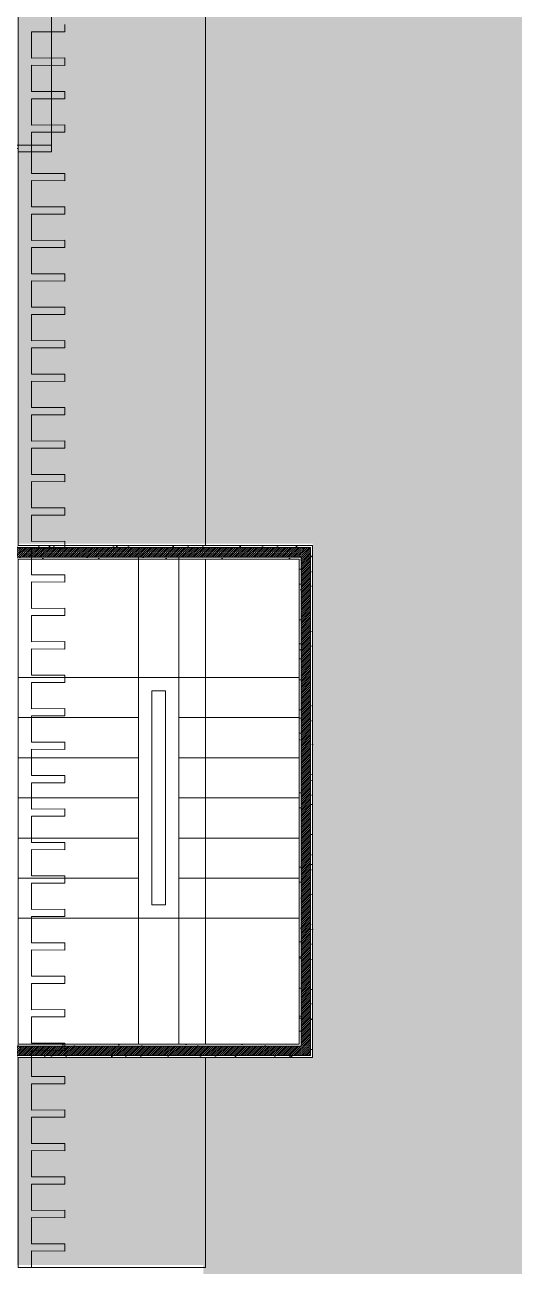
# Model space of a CAD drawing. Header units: millimetres. Extents: x 141848 to 1648660, y -821378 to -151356.
# Drawn here: x 244276 to 247932, y -253406 to -244128 of the extents above; entities that cross this region are included whole.
import ezdxf

# ---------------------------------------------------------------- set-up
doc = ezdxf.new("R2010")
doc.units = ezdxf.units.MM
doc.header["$MEASUREMENT"] = 0
doc.linetypes.add('Traits', pattern=[282.222223, 141.111112, -141.111112])
doc.linetypes.add('Wipeout_Contour', pattern=[1000, 0, -1000])
for name, color, linetype in [('ASSIETTE', 7, 'Continuous'), ('Fenêtres ARCHICAD', 7, 'Continuous'), ('Sols_ Dalles', 7, 'Continuous'), ('Structure - Murs extérieurs', 7, 'Continuous')]:
    doc.layers.add(name, color=color, linetype=linetype)
pattern_1 = [(45, (0, 175), (-55.684659, 55.684659), [0, -52.5, 0, -78.75]), (110, (175, 175), (74.000794, 26.934086), [0, -38.5, 0, -66.5])]
pattern_2 = [(45, (0, 0), (-7.0710678, 7.0710678), [])]

# ---------------------------------------------------------------- blocks, each defined once
blk = doc.blocks.new('Fenêtre 25')
at = {"layer": 'Fenêtres ARCHICAD', "color": 7, "linetype": 'Continuous', "lineweight": 5}
for p, q in [((-800, 0), (-800, 33.3)), ((-800, 33.3), (800, 33.3)), ((-800, 0), (-800, -15)), ((-800, 0), (-800, -15)), ((800, 33.3), (800, 0)), ((800, 0), (800, -15)), ((800, 0), (800, -15)), ((-800, -15), (-800, -50)), ((-800, -15), (-800, -50)), ((-800, -30), (800, -30)), ((-800, -280), (-800, -50)), ((-800, -50), (-775, -50)), ((-800, -50), (-800, -85)), ((-800, -50), (-800, -85)), ((-800, -85), (-800, -195)), ((-800, -85), (-800, -195)), ((-800, -85), (-800, -195)), ((-800, -85), (-800, -195)), ((-775, -50), (-775, -280)), ((775, -280), (775, -50)), ((775, -50), (800, -50)), ((800, -15), (800, -50)), ((800, -15), (800, -50)), ((800, -50), (800, -280)), ((800, -50), (800, -85)), ((800, -50), (800, -85)), ((800, -85), (800, -195)), ((800, -85), (800, -195)), ((800, -85), (800, -195)), ((800, -85), (800, -195)), ((-800, -195), (-800, -265)), ((-800, -195), (-800, -265)), ((-800, -195), (-800, -265)), ((-800, -195), (-800, -265)), ((-800, -265), (-800, -280)), ((-800, -265), (-800, -280)), ((800, -195), (800, -265)), ((800, -195), (800, -265)), ((800, -195), (800, -265)), ((800, -195), (800, -265)), ((800, -265), (800, -280)), ((800, -265), (800, -280)), ((-825, -530), (-825, -280)), ((-825, -280), (-775, -280)), ((-825, -280), (-800, -280)), ((-825, -280), (-800, -280)), ((-775, -280), (-800, -280)), ((-775, -280), (-775, -530)), ((800, -280), (775, -280)), ((775, -280), (825, -280)), ((775, -530), (775, -280)), ((800, -280), (825, -280)), ((800, -280), (825, -280)), ((825, -280), (825, -530)), ((-775, -530), (-825, -530)), ((-775, -530), (775, -530)), ((825, -530), (775, -530))]:
    blk.add_line(p, q, dxfattribs=at)
at = {"layer": 'Fenêtres ARCHICAD', "color": 7, "linetype": 'Traits', "lineweight": 5}
blk.add_line((-800, 0), (800, 0), dxfattribs=at)
at = {"color": 254, "linetype": 'Wipeout_Contour', "lineweight": 0, "ltscale": 3003.33026}
blk.add_wipeout([(-750, 0), (-750, -50), (750, -50), (750, 0)], dxfattribs=at).dxf.layer = 'Fenêtres ARCHICAD'
at = {"layer": 'Fenêtres ARCHICAD', "color": 7, "linetype": 'Continuous', "lineweight": 5}
for p, q in [((-800, 0), (-750, 0)), ((-750, 0), (-750, -50)), ((-750, 0), (750, 0)), ((750, -50), (750, 0)), ((750, 0), (800, 0)), ((-750, -50), (-800, -50)), ((-750, -25), (750, -25)), ((750, -50), (-750, -50)), ((800, -50), (750, -50))]:
    blk.add_line(p, q, dxfattribs=at)
blk = doc.blocks.new('Mur_2_1', base_point=(244226, -173395.6))
at = {"layer": 'Fenêtres ARCHICAD', "color": 7, "linetype": 'Continuous', "lineweight": 5, "zscale": 1000, "rotation": 89.99999999999997}
blk.add_blockref('Fenêtre 25', (243946, -244253.4), dxfattribs=at)
blk = doc.blocks.new('Mur_159_1', base_point=(246411, -248105.6))
at = {"color": 254, "linetype": 'Wipeout_Contour', "lineweight": 0, "ltscale": 1048874.590414009}
blk.add_wipeout([(246411, -248020.6), (246411, -248035.6), (246426, -248020.6)], dxfattribs=at).dxf.layer = 'Structure - Murs extérieurs'
at = {"color": 254, "linetype": 'Wipeout_Contour', "lineweight": 0, "ltscale": 1048875.82608662}
blk.add_wipeout([(246326, -248105.6), (246326, -248120.6), (246341, -248105.6)], dxfattribs=at).dxf.layer = 'Structure - Murs extérieurs'
at = {"color": 254, "linetype": 'Wipeout_Contour', "lineweight": 0, "ltscale": 1056667.742731952}
blk.add_wipeout([(246326, -251762), (246341, -251762), (246326, -251747)], dxfattribs=at).dxf.layer = 'Structure - Murs extérieurs'
at = {"color": 254, "linetype": 'Wipeout_Contour', "lineweight": 0, "ltscale": 1057028.345801605}
blk.add_wipeout([(246411, -251847), (246426, -251847), (246411, -251832)], dxfattribs=at).dxf.layer = 'Structure - Murs extérieurs'
at = {"layer": 'Structure - Murs extérieurs', "linetype": 'Continuous', "lineweight": 5, "true_color": 0x5f5f5f}
h = blk.add_hatch(dxfattribs=at)
h.set_pattern_fill('Enduit_0001', color=251, style=0, pattern_type=2)
h.set_pattern_definition(pattern_1)
h.paths.add_polyline_path([(246411, -248020.6), (246411, -248035.6), (246426, -248020.6)])
h = blk.add_hatch(dxfattribs=at)
h.set_pattern_fill('Enduit_0001', color=251, style=0, pattern_type=2)
h.set_pattern_definition(pattern_1)
h.paths.add_polyline_path([(246326, -248105.6), (246326, -248120.6), (246341, -248105.6)])
h = blk.add_hatch(dxfattribs=at)
h.set_pattern_fill('Enduit_0001', color=251, style=0, pattern_type=2)
h.set_pattern_definition(pattern_1)
h.paths.add_polyline_path([(246326, -251762), (246341, -251762), (246326, -251747)])
h = blk.add_hatch(dxfattribs=at)
h.set_pattern_fill('Enduit_0001', color=251, style=0, pattern_type=2)
h.set_pattern_definition(pattern_1)
h.paths.add_polyline_path([(246411, -251847), (246426, -251847), (246411, -251832)])
at = {"color": 254, "linetype": 'Wipeout_Contour', "lineweight": 0, "ltscale": 1048836.308871732}
blk.add_wipeout([(246341, -248035.6), (246341, -248105.6), (246411, -248035.6)], dxfattribs=at).dxf.layer = 'Structure - Murs extérieurs'
at = {"color": 254, "linetype": 'Wipeout_Contour', "lineweight": 0, "ltscale": 1056848.47083775}
blk.add_wipeout([(246341, -251832), (246411, -251832), (246341, -251762)], dxfattribs=at).dxf.layer = 'Structure - Murs extérieurs'
at = {"layer": 'Structure - Murs extérieurs', "linetype": 'Continuous', "lineweight": 5, "true_color": 0x5f5f5f}
h = blk.add_hatch(dxfattribs=at)
h.set_pattern_fill('Briques_terre_cuite__int_97', color=251, style=0, pattern_type=2)
h.set_pattern_definition(pattern_2)
h.paths.add_polyline_path([(246341, -248035.6), (246341, -248105.6), (246411, -248035.6)])
h = blk.add_hatch(dxfattribs=at)
h.set_pattern_fill('Briques_terre_cuite__int_97', color=251, style=0, pattern_type=2)
h.set_pattern_definition(pattern_2)
h.paths.add_polyline_path([(246341, -251832), (246411, -251832), (246341, -251762)])
at = {"color": 254, "linetype": 'Wipeout_Contour', "lineweight": 0, "ltscale": 1056666.097739557}
blk.add_wipeout([(246326, -251747), (246341, -251762), (246341, -251747)], dxfattribs=at).dxf.layer = 'Structure - Murs extérieurs'
at = {"color": 254, "linetype": 'Wipeout_Contour', "lineweight": 0, "ltscale": 1057026.70088791}
blk.add_wipeout([(246411, -251832), (246426, -251847), (246426, -251832)], dxfattribs=at).dxf.layer = 'Structure - Murs extérieurs'
at = {"layer": 'Structure - Murs extérieurs', "linetype": 'Continuous', "lineweight": 5, "true_color": 0x5f5f5f}
h = blk.add_hatch(dxfattribs=at)
h.set_pattern_fill('Enduit_0001', color=251, style=0, pattern_type=2)
h.set_pattern_definition(pattern_1)
h.paths.add_polyline_path([(246326, -251747), (246341, -251762), (246341, -251747)])
h = blk.add_hatch(dxfattribs=at)
h.set_pattern_fill('Enduit_0001', color=251, style=0, pattern_type=2)
h.set_pattern_definition(pattern_1)
h.paths.add_polyline_path([(246411, -251832), (246426, -251847), (246426, -251832)])
at = {"color": 254, "linetype": 'Wipeout_Contour', "lineweight": 0, "ltscale": 1403941.740177064}
blk.add_wipeout([(246411, -248035.6), (246411, -251832), (246426, -251832), (246426, -248035.6)], dxfattribs=at).dxf.layer = 'Structure - Murs extérieurs'
at = {"color": 254, "linetype": 'Wipeout_Contour', "lineweight": 0, "ltscale": 1403702.165393832}
blk.add_wipeout([(246326, -248120.6), (246326, -251747), (246341, -251747), (246341, -248120.6)], dxfattribs=at).dxf.layer = 'Structure - Murs extérieurs'
at = {"layer": 'Structure - Murs extérieurs', "linetype": 'Continuous', "lineweight": 5, "true_color": 0x5f5f5f}
h = blk.add_hatch(dxfattribs=at)
h.set_pattern_fill('Enduit_0001', color=251, style=0, pattern_type=2)
h.set_pattern_definition(pattern_1)
h.paths.add_polyline_path([(246411, -248035.6), (246411, -251832), (246426, -251832), (246426, -248035.6)])
h = blk.add_hatch(dxfattribs=at)
h.set_pattern_fill('Enduit_0001', color=251, style=0, pattern_type=2)
h.set_pattern_definition(pattern_1)
h.paths.add_polyline_path([(246326, -248120.6), (246326, -251747), (246341, -251747), (246341, -248120.6)])
at = {"color": 254, "linetype": 'Wipeout_Contour', "lineweight": 0, "ltscale": 1048895.808108618}
blk.add_wipeout([(246411, -248035.6), (246426, -248035.6), (246426, -248020.6)], dxfattribs=at).dxf.layer = 'Structure - Murs extérieurs'
at = {"color": 254, "linetype": 'Wipeout_Contour', "lineweight": 0, "ltscale": 1048897.044242459}
blk.add_wipeout([(246326, -248120.6), (246341, -248120.6), (246341, -248105.6)], dxfattribs=at).dxf.layer = 'Structure - Murs extérieurs'
at = {"color": 254, "linetype": 'Wipeout_Contour', "lineweight": 0, "ltscale": 1056845.979532994}
blk.add_wipeout([(246341, -251762), (246411, -251832), (246411, -251762)], dxfattribs=at).dxf.layer = 'Structure - Murs extérieurs'
at = {"layer": 'Structure - Murs extérieurs', "linetype": 'Continuous', "lineweight": 5, "true_color": 0x5f5f5f}
h = blk.add_hatch(dxfattribs=at)
h.set_pattern_fill('Enduit_0001', color=251, style=0, pattern_type=2)
h.set_pattern_definition(pattern_1)
h.paths.add_polyline_path([(246411, -248035.6), (246426, -248035.6), (246426, -248020.6)])
h = blk.add_hatch(dxfattribs=at)
h.set_pattern_fill('Enduit_0001', color=251, style=0, pattern_type=2)
h.set_pattern_definition(pattern_1)
h.paths.add_polyline_path([(246326, -248120.6), (246341, -248120.6), (246341, -248105.6)])
h = blk.add_hatch(dxfattribs=at)
h.set_pattern_fill('Briques_terre_cuite__int_97', color=251, style=0, pattern_type=2)
h.set_pattern_definition(pattern_2)
h.paths.add_polyline_path([(246341, -251762), (246411, -251832), (246411, -251762)])
at = {"layer": 'Structure - Murs extérieurs', "color": 7, "linetype": 'Continuous', "lineweight": 5}
blk.add_line((246341, -251832), (246411, -251832), dxfattribs=at)
at = {"layer": 'Structure - Murs extérieurs', "color": 7, "linetype": 'Continuous', "lineweight": 5, "flags": 128}
blk.add_lwpolyline([(246426, -251847), (246411, -251847)], dxfattribs=at)
at = {"color": 254, "linetype": 'Wipeout_Contour', "lineweight": 0, "ltscale": 1403821.661294429}
blk.add_wipeout([(246341, -248105.6), (246341, -251762), (246411, -251762), (246411, -248105.6)], dxfattribs=at).dxf.layer = 'Structure - Murs extérieurs'
at = {"layer": 'Structure - Murs extérieurs', "linetype": 'Continuous', "lineweight": 5, "true_color": 0x5f5f5f}
h = blk.add_hatch(dxfattribs=at)
h.set_pattern_fill('Briques_terre_cuite__int_97', color=251, style=0, pattern_type=2)
h.set_pattern_definition(pattern_2)
h.paths.add_polyline_path([(246341, -248105.6), (246341, -251762), (246411, -251762), (246411, -248105.6)])
at = {"layer": 'Structure - Murs extérieurs', "color": 7, "linetype": 'Continuous', "lineweight": 5}
for p, q in [((246326, -251762), (246341, -251762)), ((246411, -251832), (246411, -251762))]:
    blk.add_line(p, q, dxfattribs=at)
at = {"color": 254, "linetype": 'Wipeout_Contour', "lineweight": 0, "ltscale": 1048935.308086406}
blk.add_wipeout([(246341, -248105.6), (246411, -248105.6), (246411, -248035.6)], dxfattribs=at).dxf.layer = 'Structure - Murs extérieurs'
at = {"layer": 'Structure - Murs extérieurs', "linetype": 'Continuous', "lineweight": 5, "true_color": 0x5f5f5f}
h = blk.add_hatch(dxfattribs=at)
h.set_pattern_fill('Briques_terre_cuite__int_97', color=251, style=0, pattern_type=2)
h.set_pattern_definition(pattern_2)
h.paths.add_polyline_path([(246341, -248105.6), (246411, -248105.6), (246411, -248035.6)])
at = {"layer": 'Structure - Murs extérieurs', "color": 7, "linetype": 'Continuous', "lineweight": 5}
for p, q in [((246411, -248035.6), (246341, -248035.6)), ((246411, -248105.6), (246411, -248035.6)), ((246341, -248105.6), (246326, -248105.6)), ((246341, -248105.6), (246341, -251762)), ((246411, -251762), (246411, -248105.6))]:
    blk.add_line(p, q, dxfattribs=at)
at = {"layer": 'Structure - Murs extérieurs', "color": 7, "linetype": 'Continuous', "lineweight": 5, "flags": 128}
for points in [[(246426, -248020.6), (246411, -248020.6)], [(246426, -251847), (246426, -248020.6)], [(246326, -248120.6), (246326, -251747)]]:
    blk.add_lwpolyline(points, dxfattribs=at)
blk = doc.blocks.new('Mur_160_1', base_point=(245126, -250805.6))
at = {"color": 254, "linetype": 'Wipeout_Contour', "lineweight": 0, "ltscale": 1048454.602735512}
blk.add_wipeout([(245226, -249005.6), (245126, -249005.6), (245226, -249105.6)], dxfattribs=at)
at = {"color": 254, "linetype": 'Wipeout_Contour', "lineweight": 0, "ltscale": 1052167.109946198}
blk.add_wipeout([(245226, -250705.6), (245126, -250805.6), (245226, -250805.6)], dxfattribs=at)
at = {"color": 254, "linetype": 'Wipeout_Contour', "lineweight": 0, "ltscale": 1048457.126977316}
blk.add_wipeout([(245226, -249105.6), (245126, -249005.6), (245126, -249105.6)], dxfattribs=at)
at = {"color": 7, "linetype": 'Continuous', "lineweight": 5, "flags": 128}
blk.add_lwpolyline([(245126, -249005.6), (245226, -249005.6)], dxfattribs=at)
at = {"color": 254, "linetype": 'Wipeout_Contour', "lineweight": 0, "ltscale": 1400367.937850426}
blk.add_wipeout([(245226, -250705.6), (245226, -249105.6), (245126, -249105.6), (245126, -250705.6)], dxfattribs=at)
at = {"color": 254, "linetype": 'Wipeout_Contour', "lineweight": 0, "ltscale": 1052025.681629675}
blk.add_wipeout([(245126, -250705.6), (245126, -250805.6), (245226, -250705.6)], dxfattribs=at)
at = {"color": 7, "linetype": 'Continuous', "lineweight": 5, "flags": 128}
for points in [[(245126, -249005.6), (245126, -250805.6)], [(245226, -250705.6), (245226, -249105.6)], [(245126, -250805.6), (245226, -250805.6)]]:
    blk.add_lwpolyline(points, dxfattribs=at)
blk = doc.blocks.new('Mur_161_1', base_point=(245126, -249005.6))
at = {"color": 254, "linetype": 'Wipeout_Contour', "lineweight": 0, "ltscale": 1048947.59392061}
blk.add_wipeout([(245326, -249105.6), (245426, -249105.6), (245426, -249005.6)], dxfattribs=at)
at = {"color": 254, "linetype": 'Wipeout_Contour', "lineweight": 0, "ltscale": 1048806.165956166}
blk.add_wipeout([(245326, -249105.6), (245426, -249005.6), (245326, -249005.6)], dxfattribs=at)
at = {"color": 7, "linetype": 'Continuous', "lineweight": 5, "flags": 128}
blk.add_lwpolyline([(245426, -249005.6), (245426, -249105.6)], dxfattribs=at)
at = {"color": 254, "linetype": 'Wipeout_Contour', "lineweight": 0, "ltscale": 1398221.800912822}
blk.add_wipeout([(245226, -249105.6), (245326, -249105.6), (245326, -249005.6), (245226, -249005.6)], dxfattribs=at)
at = {"color": 7, "linetype": 'Continuous', "lineweight": 5, "flags": 128}
for points in [[(245426, -249005.6), (245226, -249005.6)], [(245226, -249105.6), (245326, -249105.6)]]:
    blk.add_lwpolyline(points, dxfattribs=at)
blk = doc.blocks.new('Mur_162_1', base_point=(245426, -249005.6))
at = {"color": 254, "linetype": 'Wipeout_Contour', "lineweight": 0, "ltscale": 1052517.414114441}
blk.add_wipeout([(245326, -250805.6), (245426, -250805.6), (245326, -250705.6)], dxfattribs=at)
at = {"color": 254, "linetype": 'Wipeout_Contour', "lineweight": 0, "ltscale": 1052514.46664733}
blk.add_wipeout([(245326, -250705.6), (245426, -250805.6), (245426, -250705.6)], dxfattribs=at)
at = {"color": 7, "linetype": 'Continuous', "lineweight": 5, "flags": 128}
blk.add_lwpolyline([(245426, -250805.6), (245326, -250805.6)], dxfattribs=at)
at = {"color": 254, "linetype": 'Wipeout_Contour', "lineweight": 0, "ltscale": 1400928.310846604}
blk.add_wipeout([(245326, -249105.6), (245326, -250705.6), (245426, -250705.6), (245426, -249105.6)], dxfattribs=at)
at = {"color": 7, "linetype": 'Continuous', "lineweight": 5, "flags": 128}
for points in [[(245326, -249105.6), (245326, -250705.6)], [(245426, -250805.6), (245426, -249105.6)]]:
    blk.add_lwpolyline(points, dxfattribs=at)
blk = doc.blocks.new('Mur_163_1', base_point=(245426, -250805.6))
at = {"color": 254, "linetype": 'Wipeout_Contour', "lineweight": 0, "ltscale": 1403074.86173262}
blk.add_wipeout([(245326, -250705.6), (245226, -250705.6), (245226, -250805.6), (245326, -250805.6)], dxfattribs=at)
at = {"color": 7, "linetype": 'Continuous', "lineweight": 5, "flags": 128}
for points in [[(245326, -250705.6), (245226, -250705.6)], [(245226, -250805.6), (245326, -250805.6)]]:
    blk.add_lwpolyline(points, dxfattribs=at)
blk = doc.blocks.new('Mur_164_1', base_point=(246411, -251832))
at = {"color": 254, "linetype": 'Wipeout_Contour', "lineweight": 0, "ltscale": 1403107.621187515}
blk.add_wipeout([(244211, -251762), (244211, -251832), (244226, -251832), (244226, -251762)], dxfattribs=at).dxf.layer = 'Structure - Murs extérieurs'
at = {"layer": 'Structure - Murs extérieurs', "linetype": 'Continuous', "lineweight": 5, "true_color": 0x5f5f5f}
h = blk.add_hatch(dxfattribs=at)
h.set_pattern_fill('Briques_terre_cuite__int_97', color=251, style=0, pattern_type=2)
h.set_pattern_definition(pattern_2)
h.paths.add_polyline_path([(244211, -251762), (244211, -251832), (244226, -251832), (244226, -251762)])
at = {"color": 254, "linetype": 'Wipeout_Contour', "lineweight": 0, "ltscale": 1405937.366374286}
blk.add_wipeout([(246326, -251747), (244226, -251747), (244226, -251762), (246326, -251762)], dxfattribs=at).dxf.layer = 'Structure - Murs extérieurs'
at = {"color": 254, "linetype": 'Wipeout_Contour', "lineweight": 0, "ltscale": 1406299.797250475}
blk.add_wipeout([(246411, -251832), (244226, -251832), (244226, -251847), (246411, -251847)], dxfattribs=at).dxf.layer = 'Structure - Murs extérieurs'
at = {"layer": 'Structure - Murs extérieurs', "linetype": 'Continuous', "lineweight": 5, "true_color": 0x5f5f5f}
h = blk.add_hatch(dxfattribs=at)
h.set_pattern_fill('Enduit_0001', color=251, style=0, pattern_type=2)
h.set_pattern_definition(pattern_1)
h.paths.add_polyline_path([(246326, -251747), (244226, -251747), (244226, -251762), (246326, -251762)])
h = blk.add_hatch(dxfattribs=at)
h.set_pattern_fill('Enduit_0001', color=251, style=0, pattern_type=2)
h.set_pattern_definition(pattern_1)
h.paths.add_polyline_path([(246411, -251832), (244226, -251832), (244226, -251847), (246411, -251847)])
at = {"color": 254, "linetype": 'Wipeout_Contour', "lineweight": 0, "ltscale": 1406080.118892326}
blk.add_wipeout([(246341, -251762), (244226, -251762), (244226, -251832), (246341, -251832)], dxfattribs=at).dxf.layer = 'Structure - Murs extérieurs'
at = {"layer": 'Structure - Murs extérieurs', "linetype": 'Continuous', "lineweight": 5, "true_color": 0x5f5f5f}
h = blk.add_hatch(dxfattribs=at)
h.set_pattern_fill('Briques_terre_cuite__int_97', color=251, style=0, pattern_type=2)
h.set_pattern_definition(pattern_2)
h.paths.add_polyline_path([(246341, -251762), (244226, -251762), (244226, -251832), (246341, -251832)])
at = {"layer": 'Structure - Murs extérieurs', "color": 7, "linetype": 'Continuous', "lineweight": 5}
for p, q in [((244226, -251762), (244211, -251762)), ((246326, -251762), (244226, -251762)), ((246326, -251762), (246341, -251762)), ((244211, -251832), (244226, -251832)), ((244226, -251832), (246341, -251832)), ((246341, -251832), (246411, -251832))]:
    blk.add_line(p, q, dxfattribs=at)
at = {"layer": 'Structure - Murs extérieurs', "color": 7, "linetype": 'Continuous', "lineweight": 5, "flags": 128}
for points in [[(246326, -251747), (244226, -251747)], [(244226, -251847), (246411, -251847)]]:
    blk.add_lwpolyline(points, dxfattribs=at)
blk = doc.blocks.new('Mur_165_1', base_point=(246411, -248105.6))
at = {"color": 254, "linetype": 'Wipeout_Contour', "lineweight": 0, "ltscale": 1392446.48662295}
blk.add_wipeout([(244211, -248035.6), (244211, -248105.6), (244226, -248105.6), (244226, -248035.6)], dxfattribs=at).dxf.layer = 'Structure - Murs extérieurs'
at = {"layer": 'Structure - Murs extérieurs', "linetype": 'Continuous', "lineweight": 5, "true_color": 0x5f5f5f}
h = blk.add_hatch(dxfattribs=at)
h.set_pattern_fill('Briques_terre_cuite__int_97', color=251, style=0, pattern_type=2)
h.set_pattern_definition(pattern_2)
h.paths.add_polyline_path([(244211, -248035.6), (244211, -248105.6), (244226, -248105.6), (244226, -248035.6)])
at = {"color": 254, "linetype": 'Wipeout_Contour', "lineweight": 0, "ltscale": 1395419.426405901}
blk.add_wipeout([(246411, -248020.6), (244226, -248020.6), (244226, -248035.6), (246411, -248035.6)], dxfattribs=at).dxf.layer = 'Structure - Murs extérieurs'
at = {"color": 254, "linetype": 'Wipeout_Contour', "lineweight": 0, "ltscale": 1395541.397089496}
blk.add_wipeout([(246326, -248105.6), (244226, -248105.6), (244226, -248120.6), (246326, -248120.6)], dxfattribs=at).dxf.layer = 'Structure - Murs extérieurs'
at = {"layer": 'Structure - Murs extérieurs', "linetype": 'Continuous', "lineweight": 5, "true_color": 0x5f5f5f}
h = blk.add_hatch(dxfattribs=at)
h.set_pattern_fill('Enduit_0001', color=251, style=0, pattern_type=2)
h.set_pattern_definition(pattern_1)
h.paths.add_polyline_path([(246411, -248020.6), (244226, -248020.6), (244226, -248035.6), (246411, -248035.6)])
h = blk.add_hatch(dxfattribs=at)
h.set_pattern_fill('Enduit_0001', color=251, style=0, pattern_type=2)
h.set_pattern_definition(pattern_1)
h.paths.add_polyline_path([(246326, -248105.6), (244226, -248105.6), (244226, -248120.6), (246326, -248120.6)])
at = {"color": 254, "linetype": 'Wipeout_Contour', "lineweight": 0, "ltscale": 1395441.646535363}
blk.add_wipeout([(246341, -248035.6), (244226, -248035.6), (244226, -248105.6), (246341, -248105.6)], dxfattribs=at).dxf.layer = 'Structure - Murs extérieurs'
at = {"layer": 'Structure - Murs extérieurs', "linetype": 'Continuous', "lineweight": 5, "true_color": 0x5f5f5f}
h = blk.add_hatch(dxfattribs=at)
h.set_pattern_fill('Briques_terre_cuite__int_97', color=251, style=0, pattern_type=2)
h.set_pattern_definition(pattern_2)
h.paths.add_polyline_path([(246341, -248035.6), (244226, -248035.6), (244226, -248105.6), (246341, -248105.6)])
at = {"layer": 'Structure - Murs extérieurs', "color": 7, "linetype": 'Continuous', "lineweight": 5}
for p, q in [((244226, -248035.6), (244211, -248035.6)), ((246341, -248035.6), (244226, -248035.6)), ((246411, -248035.6), (246341, -248035.6)), ((244211, -248105.6), (244226, -248105.6)), ((244226, -248105.6), (246326, -248105.6)), ((246341, -248105.6), (246326, -248105.6))]:
    blk.add_line(p, q, dxfattribs=at)
at = {"layer": 'Structure - Murs extérieurs', "color": 7, "linetype": 'Continuous', "lineweight": 5, "flags": 128}
for points in [[(246411, -248020.6), (244226, -248020.6)], [(244226, -248120.6), (246326, -248120.6)]]:
    blk.add_lwpolyline(points, dxfattribs=at)
blk = doc.blocks.new('Tôle profilée 25_6')
at = {"color": 7, "linetype": 'Continuous', "lineweight": 5}
for p, q in [((0, 8362.2), (0, 8176.5)), ((-250, 8177.5), (-250, 8150)), ((0, 8176.5), (-250, 8177.5)), ((-250, 8150), (-250, 8122.5)), ((-250, 8122.5), (0, 8123.5)), ((0, 8123.5), (0, 7926.5)), ((-250, 7927.5), (-250, 7900)), ((0, 7926.5), (-250, 7927.5)), ((-250, 7900), (-250, 7872.5)), ((-250, 7872.5), (0, 7873.5)), ((0, 7873.5), (0, 7676.5)), ((-250, 7677.5), (-250, 7650)), ((0, 7676.5), (-250, 7677.5)), ((-250, 7650), (-250, 7622.5)), ((-250, 7622.5), (0, 7623.5)), ((0, 7623.5), (0, 7426.5)), ((-250, 7427.5), (-250, 7400)), ((0, 7426.5), (-250, 7427.5)), ((-250, 7400), (-250, 7372.5)), ((-250, 7372.5), (0, 7373.5)), ((0, 7373.5), (0, 7176.5)), ((-250, 7177.5), (-250, 7150)), ((0, 7176.5), (-250, 7177.5)), ((-250, 7150), (-250, 7122.5)), ((-250, 7122.5), (0, 7123.5)), ((0, 7123.5), (0, 6926.5)), ((-250, 6927.5), (-250, 6900)), ((0, 6926.5), (-250, 6927.5)), ((-250, 6900), (-250, 6872.5)), ((-250, 6872.5), (0, 6873.5)), ((0, 6873.5), (0, 6676.5)), ((-250, 6677.5), (-250, 6650)), ((0, 6676.5), (-250, 6677.5)), ((-250, 6650), (-250, 6622.5)), ((-250, 6622.5), (0, 6623.5)), ((0, 6623.5), (0, 6426.5)), ((-250, 6427.5), (-250, 6400)), ((0, 6426.5), (-250, 6427.5)), ((-250, 6400), (-250, 6372.5)), ((-250, 6372.5), (0, 6373.5)), ((0, 6373.5), (0, 6176.5)), ((-250, 6177.5), (-250, 6150)), ((0, 6176.5), (-250, 6177.5)), ((-250, 6150), (-250, 6122.5)), ((-250, 6122.5), (0, 6123.5)), ((0, 6123.5), (0, 5926.5)), ((-250, 5927.5), (-250, 5900)), ((0, 5926.5), (-250, 5927.5)), ((-250, 5900), (-250, 5872.5)), ((-250, 5872.5), (0, 5873.5)), ((0, 5873.5), (0, 5676.5)), ((-250, 5677.5), (-250, 5650)), ((0, 5676.5), (-250, 5677.5)), ((-250, 5650), (-250, 5622.5)), ((-250, 5622.5), (0, 5623.5)), ((0, 5623.5), (0, 5426.5)), ((-250, 5427.5), (-250, 5400)), ((0, 5426.5), (-250, 5427.5)), ((-250, 5400), (-250, 5372.5)), ((-250, 5372.5), (0, 5373.5)), ((0, 5373.5), (0, 5176.5)), ((-250, 5177.5), (-250, 5150)), ((0, 5176.5), (-250, 5177.5)), ((-250, 5150), (-250, 5122.5)), ((-250, 5122.5), (0, 5123.5)), ((0, 5123.5), (0, 4926.5)), ((-250, 4927.5), (-250, 4900)), ((0, 4926.5), (-250, 4927.5)), ((-250, 4900), (-250, 4872.5)), ((-250, 4872.5), (0, 4873.5)), ((0, 4873.5), (0, 4676.5)), ((-250, 4677.5), (-250, 4650)), ((0, 4676.5), (-250, 4677.5)), ((-250, 4650), (-250, 4622.5)), ((-250, 4622.5), (0, 4623.5)), ((0, 4623.5), (0, 4426.5)), ((-250, 4427.5), (-250, 4400)), ((0, 4426.5), (-250, 4427.5)), ((-250, 4400), (-250, 4372.5)), ((-250, 4372.5), (0, 4373.5)), ((0, 4373.5), (0, 4176.5)), ((-250, 4177.5), (-250, 4150)), ((0, 4176.5), (-250, 4177.5)), ((-250, 4150), (-250, 4122.5)), ((-250, 4122.5), (0, 4123.5)), ((0, 4123.5), (0, 3926.5)), ((-250, 3927.5), (-250, 3900)), ((0, 3926.5), (-250, 3927.5)), ((-250, 3900), (-250, 3872.5)), ((-250, 3872.5), (0, 3873.5)), ((0, 3873.5), (0, 3676.5)), ((-250, 3677.5), (-250, 3650)), ((0, 3676.5), (-250, 3677.5)), ((-250, 3650), (-250, 3622.5)), ((-250, 3622.5), (0, 3623.5)), ((0, 3623.5), (0, 3426.5)), ((-250, 3427.5), (-250, 3400)), ((0, 3426.5), (-250, 3427.5)), ((-250, 3400), (-250, 3372.5)), ((-250, 3372.5), (0, 3373.5)), ((0, 3373.5), (0, 3176.5)), ((-250, 3177.5), (-250, 3150)), ((0, 3176.5), (-250, 3177.5)), ((-250, 3150), (-250, 3122.5)), ((-250, 3122.5), (0, 3123.5)), ((0, 3123.5), (0, 2926.5)), ((-250, 2927.5), (-250, 2900)), ((0, 2926.5), (-250, 2927.5)), ((-250, 2900), (-250, 2872.5)), ((-250, 2872.5), (0, 2873.5)), ((0, 2873.5), (0, 2676.5)), ((-250, 2677.5), (-250, 2650)), ((0, 2676.5), (-250, 2677.5)), ((-250, 2650), (-250, 2622.5)), ((-250, 2622.5), (0, 2623.5)), ((0, 2623.5), (0, 2426.5)), ((-250, 2427.5), (-250, 2400)), ((0, 2426.5), (-250, 2427.5)), ((-250, 2400), (-250, 2372.5)), ((-250, 2372.5), (0, 2373.5)), ((0, 2373.5), (0, 2176.5)), ((-250, 2177.5), (-250, 2150)), ((0, 2176.5), (-250, 2177.5)), ((-250, 2150), (-250, 2122.5)), ((-250, 2122.5), (0, 2123.5)), ((0, 2123.5), (0, 1926.5)), ((-250, 1927.5), (-250, 1900)), ((0, 1926.5), (-250, 1927.5)), ((-250, 1900), (-250, 1872.5)), ((-250, 1872.5), (0, 1873.5)), ((0, 1873.5), (0, 1676.5)), ((-250, 1677.5), (-250, 1650)), ((0, 1676.5), (-250, 1677.5)), ((-250, 1650), (-250, 1622.5)), ((-250, 1622.5), (0, 1623.5)), ((0, 1623.5), (0, 1426.5)), ((-250, 1427.5), (-250, 1400)), ((0, 1426.5), (-250, 1427.5)), ((-250, 1400), (-250, 1372.5)), ((-250, 1372.5), (0, 1373.5)), ((0, 1373.5), (0, 1176.5)), ((-250, 1177.5), (-250, 1150)), ((0, 1176.5), (-250, 1177.5)), ((-250, 1150), (-250, 1122.5)), ((-250, 1122.5), (0, 1123.5)), ((0, 1123.5), (0, 926.5)), ((-250, 927.5), (-250, 900)), ((0, 926.5), (-250, 927.5)), ((-250, 900), (-250, 872.5)), ((-250, 872.5), (0, 873.5)), ((0, 873.5), (0, 676.5)), ((-250, 677.5), (-250, 650)), ((0, 676.5), (-250, 677.5)), ((-250, 650), (-250, 622.5)), ((-250, 622.5), (0, 623.5)), ((0, 623.5), (0, 426.5)), ((-250, 427.5), (-250, 400)), ((0, 426.5), (-250, 427.5)), ((-250, 400), (-250, 372.5)), ((-250, 372.5), (0, 373.5)), ((0, 373.5), (0, 176.5)), ((-250, 177.5), (-250, 150)), ((0, 176.5), (-250, 177.5)), ((-250, 150), (-250, 122.5)), ((-250, 122.5), (0, 123.5)), ((0, 123.5), (0, 0))]:
    blk.add_line(p, q, dxfattribs=at)
blk = doc.blocks.new('Tôle profilée 25_7')
at = {"color": 7, "linetype": 'Continuous', "lineweight": 5}
for p, q in [((-250, 927.5), (-250, 900)), ((-250, 900), (-250, 872.5)), ((-250, 872.5), (0, 873.5)), ((0, 873.5), (0, 676.5)), ((-250, 677.5), (-250, 650)), ((0, 676.5), (-250, 677.5)), ((-250, 650), (-250, 622.5)), ((-250, 622.5), (0, 623.5)), ((0, 623.5), (0, 426.5)), ((-250, 427.5), (-250, 400)), ((0, 426.5), (-250, 427.5)), ((-250, 400), (-250, 372.5)), ((-250, 372.5), (0, 373.5)), ((0, 373.5), (0, 176.5)), ((-250, 177.5), (-250, 150)), ((0, 176.5), (-250, 177.5)), ((-250, 150), (-250, 122.5)), ((-250, 122.5), (0, 123.5)), ((0, 123.5), (0, 0))]:
    blk.add_line(p, q, dxfattribs=at)

msp = doc.modelspace()

# ---------------------------------------------------------------- hatches: boundary and pattern name
at = {"linetype": 'Continuous', "lineweight": 0, "true_color": 0x6f6f6f}
h = msp.add_hatch(color=8, dxfattribs=at)
h.paths.add_polyline_path([(141848.442, -295062.571), (269220.821, -293826.868), (269220.821, -270902.734), (268763.049, -270902.734), (254213.6, -271040.575), (254213.6, -163437.635), (153156.2, -163437.635), (153156.2, -271040.575), (153182.962, -271040.57), (153183.146, -272000.514, -0.40942736), (149183.681, -275935.042), (141848.442, -275935.042)])
h.paths.add_polyline_path([(158435.584, -260639.953), (155145.584, -260639.953), (155145.584, -248364.953), (155145.584, -243089.974), (155145.584, -242189.974), (158435.584, -242189.974)], flags=0)
h.paths.add_polyline_path([(161503.433, -171995.57), (161503.433, -193810.571), (161503.433, -230015.57), (161503.433, -260810.571), (196775.042, -260810.571), (196775.042, -222495.57), (186955.542, -222495.57), (186955.542, -218295.57), (196754.55, -218295.57), (196754.55, -208495.57), (196754.55, -204495.57), (193355.542, -204495.57), (193355.542, -195161.535), (195576.034, -195161.535), (195576.034, -189810.571), (217850.068, -189810.571), (217850.068, -262266.885), (245610.045, -262266.885), (245610.045, -253395.571), (245626.034, -253395.571), (246426.034, -253395.571), (247826.034, -253395.571), (247826.034, -248005.571), (247826.034, -246605.571), (245626.034, -246605.571), (245610.045, -246605.571), (245610.045, -171995.57), (212806.28, -171995.57)], flags=0)
h.paths.add_polyline_path([(162737.042, -269433.913, -0.09031866), (162858.773, -268727.623, -0.20144873), (163912.639, -267592.74, -0.10421145), (164718.006, -267415.055), (165317.979, -267409.371, -0.10404461), (166125.354, -267571.244, -0.23825546), (167284.257, -268953.318, -0.05518862), (167336.836, -269390.334), (167338.931, -269611.438), (167351.046, -270890.267), (167092.583, -271892.761, -0.26794919), (165370.083, -272909.124), (164770.11, -272914.808, -0.19371746), (163379.252, -272370.185, -0.07056876), (163028.663, -271931.262, -0.1316525), (162751.253, -270933.845)], flags=0)
h.paths.add_polyline_path([(175327.752, -275599.002, -0.4157911), (173316.986, -273599.031), (173316.986, -273452.052), (173330.488, -267377.824, -0.3805567), (175316.986, -265609.826), (175394.714, -265609.826), (175394.714, -270609.826), (190394.714, -270609.826), (190394.714, -265609.826), (195356.191, -265609.826, -0.41421356), (196856.191, -267109.826), (196856.191, -273660.699, -0.34550161), (195137.285, -275433.432)], flags=0)
h.paths.add_polyline_path([(205510.093, -271504.083, -0.13447393), (205230.948, -270484.937), (205230.948, -268984.937, -0.41421356), (207230.948, -266984.937), (207830.948, -266984.937, -0.41421356), (209830.948, -268984.937), (209830.948, -270484.937, -0.12882035), (209574.03, -271465.581, -0.27093629), (207830.948, -272484.937), (207230.948, -272484.937, -0.26498)], flags=0)
h.paths.add_polyline_path([(217862.687, -273329.325), (217869.949, -267730.336, -0.09856151), (218100.718, -266943.721), (218117.681, -266951.545, -0.258849), (219955.479, -265605.827), (219953.141, -265587.294), (220637.569, -265587.294), (220637.569, -265687.294), (220637.569, -270687.294), (250537.569, -270687.294), (250537.569, -265687.294), (252208.004, -265687.294), (254186.294, -265687.294), (254186.294, -267687.294), (254186.294, -271062.255, 0.00134576), (254186.323, -271073.021), (254197.209, -273095.233, -0.41421356), (252208.004, -275105.97), (243484.534, -275105.97, -0.00518896), (243431.438, -275116.103), (235447.992, -275196.191), (220071.012, -275253.24, -0.38655333), (217873.089, -273475.385, -0.02518922)], flags=0)
at = {"layer": 'Sols_ Dalles', "linetype": 'Continuous', "lineweight": 0, "true_color": 0x2e271c}
msp.add_hatch(color=250, dxfattribs=at).paths.add_polyline_path([(161503.433, -171995.57), (161503.433, -230015.57), (161503.433, -260810.571), (196775.042, -260810.571), (196775.042, -260795.571), (196775.042, -258649.982), (196775.042, -258010.558), (196775.042, -222495.57), (186955.542, -222495.57), (186955.542, -218295.57), (196754.55, -218295.57), (196754.55, -204495.57), (193355.542, -204495.57), (193355.542, -195161.535), (195576.034, -195161.535), (195576.034, -189810.571), (217805.542, -189810.571), (217805.542, -253395.57), (217805.542, -253415.571), (219205.542, -253415.571), (219205.542, -253395.57), (219205.542, -188410.571), (191955.542, -188410.571), (191955.542, -190035.076), (194140.476, -190023.061), (194160.967, -193749.52), (191976.034, -193761.535), (191955.542, -200380.57), (191955.542, -205895.57), (195354.55, -205895.57), (195354.55, -216895.57), (185555.542, -216895.57), (185555.542, -223895.57), (195354.55, -223895.57), (195354.55, -258649.982), (195354.55, -259410.571), (163990.222, -259410.571), (162860.681, -259410.571), (162860.681, -231415.57), (162860.681, -173395.57), (244226.034, -173395.57), (244226.034, -248005.571), (245626.034, -248005.571), (246426.034, -248005.571), (246426.034, -251817.03), (245610.045, -251817.03), (244211.034, -251817.03), (244211.034, -253395.571), (246426.034, -253395.571), (247826.034, -253395.571), (247826.034, -248005.571), (247826.034, -246605.571), (245626.034, -246605.571), (245626.034, -171995.57)])

# ---------------------------------------------------------------- linework, layer by layer
at = {"layer": 'Sols_ Dalles', "color": 250, "linetype": 'Continuous', "lineweight": 5, "true_color": 0x1f1f1f}
msp.add_lwpolyline([(244226.034, -173395.57), (244226.034, -253415.571), (245626.034, -253415.571), (245626.034, -171995.57)], dxfattribs=at)

# ---------------------------------------------------------------- next in the draw order: block references
at = {"color": 7, "lineweight": 5}
for name, p in [('Mur_2_1', (244226.034, -173395.57)), ('Mur_160_1', (245126.034, -250805.571))]:
    msp.add_blockref(name, p, dxfattribs=at)
at = {"layer": 'Structure - Murs extérieurs', "color": 211, "lineweight": 5, "true_color": 0xfe55ff}
msp.add_blockref('Mur_159_1', (246411.034, -248105.571), dxfattribs=at)

# ---------------------------------------------------------------- next in the draw order: linework, layer by layer
at = {"layer": 'ASSIETTE', "color": 7, "linetype": 'Continuous', "lineweight": 5}
for p, q in [((245126.034, -249005.571), (244226.034, -249005.571)), ((245126.034, -249005.571), (245126.034, -250805.571)), ((245126.034, -249305.571), (244226.034, -249305.571)), ((245126.034, -249605.571), (244226.034, -249605.571)), ((245126.034, -249905.571), (244226.034, -249905.571)), ((245126.034, -250205.571), (244226.034, -250205.571)), ((245126.034, -250505.571), (244226.034, -250505.571)), ((245126.034, -250805.571), (244226.034, -250805.571))]:
    msp.add_line(p, q, dxfattribs=at)

# ---------------------------------------------------------------- next in the draw order: block references
at = {"color": 7, "linetype": 'Continuous', "lineweight": 5, "xscale": -1, "zscale": 1000}
msp.add_blockref('Tôle profilée 25_7', (244326.034, -245053.386), dxfattribs=at)
at = {"color": 7, "lineweight": 5}
msp.add_blockref('Mur_161_1', (245126.034, -249005.571), dxfattribs=at)
at = {"layer": 'Structure - Murs extérieurs', "color": 211, "lineweight": 5, "true_color": 0xfe55ff}
for name, p in [('Mur_165_1', (246411.034, -248105.571)), ('Mur_164_1', (246411.034, -251832.03))]:
    msp.add_blockref(name, p, dxfattribs=at)

# ---------------------------------------------------------------- next in the draw order: linework, layer by layer
at = {"layer": 'ASSIETTE', "color": 7, "linetype": 'Continuous', "lineweight": 5}
for p, q in [((245126.034, -249005.571), (245126.034, -248105.571)), ((245426.034, -249005.571), (245426.034, -248105.571)), ((245426.034, -249005.571), (245126.034, -249005.571)), ((245426.034, -249005.571), (246326.034, -249005.571)), ((245126.034, -250805.571), (245126.034, -251747.03))]:
    msp.add_line(p, q, dxfattribs=at)

# ---------------------------------------------------------------- next in the draw order: block references
at = {"color": 7, "linetype": 'Continuous', "lineweight": 5, "xscale": -1, "zscale": 1000}
msp.add_blockref('Tôle profilée 25_6', (244326.034, -253415.571), dxfattribs=at)
at = {"color": 7, "lineweight": 5}
msp.add_blockref('Mur_162_1', (245426.034, -249005.571), dxfattribs=at)

# ---------------------------------------------------------------- next in the draw order: linework, layer by layer
at = {"layer": 'ASSIETTE', "color": 7, "linetype": 'Continuous', "lineweight": 5}
for p, q in [((245426.034, -250805.571), (245426.034, -249005.571)), ((245426.034, -249305.571), (246326.034, -249305.571)), ((245426.034, -249605.571), (246326.034, -249605.571)), ((245426.034, -249905.571), (246326.034, -249905.571)), ((245426.034, -250205.571), (246326.034, -250205.571)), ((245426.034, -250505.571), (246326.034, -250505.571)), ((245426.034, -250805.571), (245426.034, -251747.03)), ((245426.034, -250805.571), (246326.034, -250805.571))]:
    msp.add_line(p, q, dxfattribs=at)

# ---------------------------------------------------------------- next in the draw order: block references
at = {"color": 7, "lineweight": 5}
msp.add_blockref('Mur_163_1', (245426.034, -250805.571), dxfattribs=at)

# ---------------------------------------------------------------- next in the draw order: linework, layer by layer
at = {"layer": 'ASSIETTE', "color": 7, "linetype": 'Continuous', "lineweight": 5}
msp.add_line((245126.034, -250805.571), (245426.034, -250805.571), dxfattribs=at)

doc.saveas('drawing.dxf')
